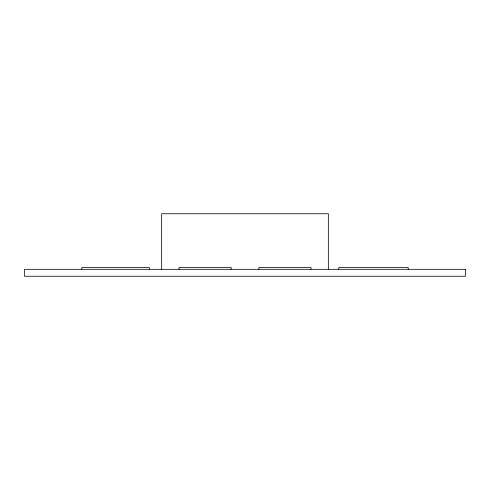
<?xml version="1.0" encoding="UTF-8"?>
<svg xmlns="http://www.w3.org/2000/svg" width="490" height="490" viewBox="0 0 490 490"><rect width="100%" height="100%" fill="white"/><g stroke="black" fill="none" stroke-linecap="round" stroke-linejoin="round"><path stroke-width="0.73" d="M408.207 269.31L408.207 267.571L338.755 267.571L338.755 269.31M328.337 269.31L328.337 213.75L161.663 213.75L161.663 269.31M310.979 269.31L310.979 267.571L258.892 267.571L258.892 269.31M231.109 269.31L231.109 267.571L179.022 267.571L179.022 269.31M149.334 269.31L149.334 267.571L81.799 267.571L81.799 269.31M465.5 269.31L24.5 269.31L24.5 276.25L465.5 276.25L465.5 269.31"/></g></svg>
